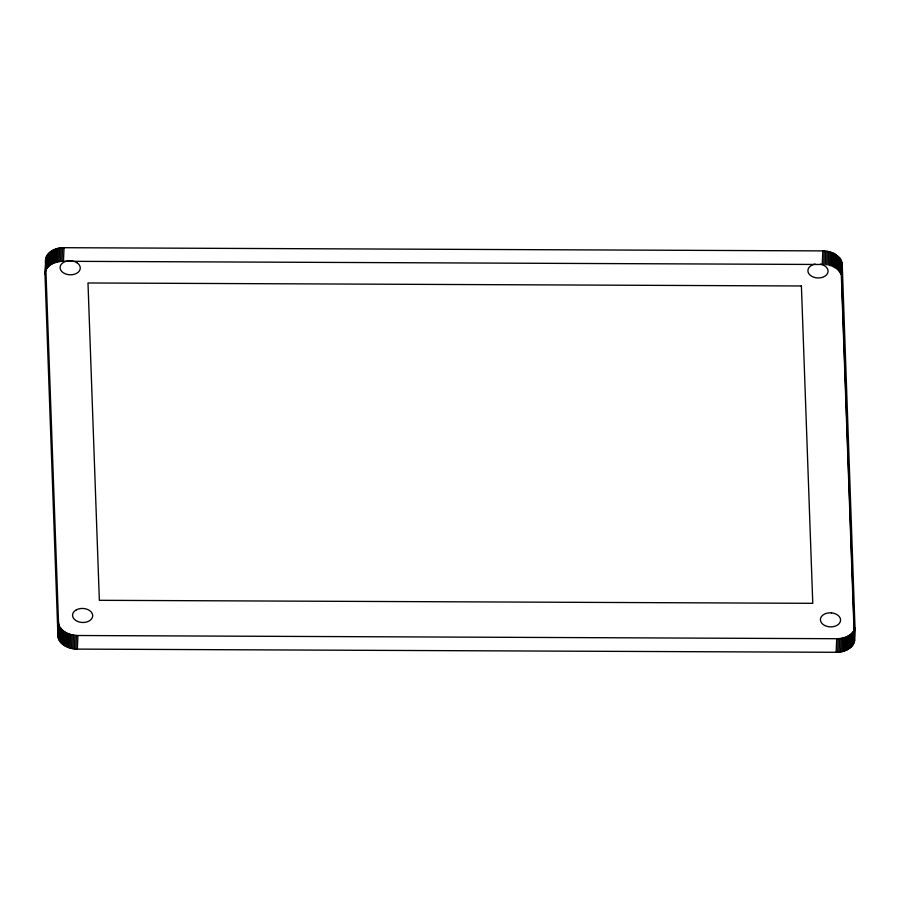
<?xml version="1.0" encoding="UTF-8"?>
<svg xmlns="http://www.w3.org/2000/svg" width="900" height="900" viewBox="0 0 900 900"><rect width="100%" height="100%" fill="white"/><g stroke="black" fill="none" stroke-linecap="round" stroke-linejoin="round"><path stroke-width="1.35" d="M822.825 250.898L822.251 264.488L63.461 261.293C55.62 261.067 45.146 265.32 45 274.399L57.938 635.827C58.826 644.951 69.255 649.136 77.332 649.102L836.134 652.298C843.998 652.658 854.696 647.887 854.595 639.18L841.646 277.762L842.22 264.173L839.947 258.165L834.041 253.463L828.697 251.572L822.825 250.898L64.024 247.703C55.193 247.162 43.616 253.305 45.675 263.61M45 274.399L45.731 258.75M45.416 271.316L45.99 257.726M45.776 270.315L46.35 256.736M46.271 269.359L46.834 255.769M46.856 268.414L47.43 254.824M47.542 267.514L48.116 253.924M48.341 266.659L48.904 253.069M49.23 265.849L49.792 252.259M50.209 265.095L50.782 251.505M51.277 264.398L51.851 250.808M52.425 263.756L52.988 250.166M53.64 263.194L54.203 249.604M54.922 262.688L55.485 249.097M56.25 262.26L56.812 248.67M57.634 261.911L58.208 248.321M59.051 261.63L59.625 248.04M60.502 261.439L61.065 247.849M61.965 261.315L62.539 247.736M63.461 261.293L64.024 247.703M57.938 635.827L58.511 622.238L45.866 269.224M58.039 636.863L58.511 622.238M58.241 637.886L58.613 623.273M58.579 638.899L58.815 624.296M59.006 639.9L59.141 625.32M59.569 640.879L59.58 626.321M60.221 641.812L60.795 628.234L60.142 627.289M60.975 642.724L61.549 629.145L60.795 628.234M61.83 643.59L62.392 630L61.549 629.145M62.775 644.411L63.349 630.821L62.392 630M63.81 645.176L64.384 631.586L63.349 630.821M64.935 645.885L65.498 632.295L64.384 631.586M66.116 646.526L66.69 632.947L65.498 632.295M67.376 647.1L67.95 633.521L66.69 632.947M68.692 647.617L69.266 634.028L67.95 633.521M70.054 648.056L70.627 634.466L69.266 634.028M71.471 648.428L72.034 634.837L70.627 634.466M72.911 648.709L73.474 635.119L72.034 634.837M74.362 648.923L74.936 635.332L73.474 635.119M75.847 649.046L76.421 635.456L74.936 635.332M77.332 649.102L77.906 635.512L836.707 638.707C844.02 638.775 853.11 635.546 855 627.66L842.22 264.173M823.736 264.532L824.31 250.942M825.221 264.656L825.795 251.066M826.684 264.87L827.258 251.28M828.135 265.151L828.697 251.572M829.541 265.523L830.104 251.933M830.903 265.95L831.465 252.371M832.207 266.479L832.781 252.889M833.467 267.053L834.041 253.463M834.66 267.694L835.234 254.115M835.774 268.403L836.347 254.812M836.809 269.168L837.383 255.578M837.765 269.989L838.327 256.399M838.609 270.855L839.183 257.265M839.385 271.755L839.947 258.165M840.026 272.7L840.6 259.11M840.577 273.668L841.151 260.089M841.028 274.669L841.59 261.09M841.916 262.102L841.421 277.762L854.426 641.25L854.572 640.215M841.556 276.727L842.13 263.137M836.134 652.298L836.707 638.707M837.619 652.252L838.181 638.663M839.092 652.151L839.655 638.561M840.544 651.949L841.117 638.359M841.972 651.679L842.535 638.089M843.345 651.319L843.919 637.729M844.673 650.891L845.246 637.301M845.955 650.385L846.529 636.806M847.17 649.822L847.732 636.232M848.317 649.181L848.891 635.602M849.375 648.484L849.949 634.905M850.365 647.73L850.928 634.14M851.254 646.92L851.827 633.33M852.041 646.065L852.604 632.475M852.75 645.154L853.312 631.575M853.324 644.231L853.898 630.641M853.808 643.252L854.381 629.663M854.179 642.251L854.752 628.673M854.426 641.25L855 627.66M76.421 635.456L77.906 635.512M820.418 264.161A10.103 7.031 2.4 0 1 825.255 275.963L823.196 277.065A10.103 7.031 2.4 0 1 810.101 275.153A10.103 7.031 2.4 0 1 810.72 265.905L812.779 264.803A10.103 7.031 2.4 0 1 815.186 264.116M76.32 609.84L74.498 611.134A10.103 7.031 2.4 0 0 75.645 620.393A10.103 7.031 2.4 0 0 88.942 621.09L90.765 619.808A10.103 7.031 2.4 0 0 89.617 610.549A10.103 7.031 2.4 0 0 76.32 609.84M831.499 612.877L828.866 612.877A10.103 7.031 2.4 0 0 822.656 624.127L824.569 625.421A10.103 7.031 2.4 0 0 839.914 622.553A10.103 7.031 2.4 0 0 831.499 612.877M801.405 285.975L87.986 282.971L99.349 600.311L812.768 603.326L801.405 285.975M77.108 262.811L74.959 261.686A10.103 7.031 2.4 0 0 61.988 263.498A10.103 7.031 2.4 0 0 63.27 272.756L65.407 273.87A10.103 7.031 2.4 0 0 78.379 272.07A10.103 7.031 2.4 0 0 77.108 262.811"/></g></svg>
